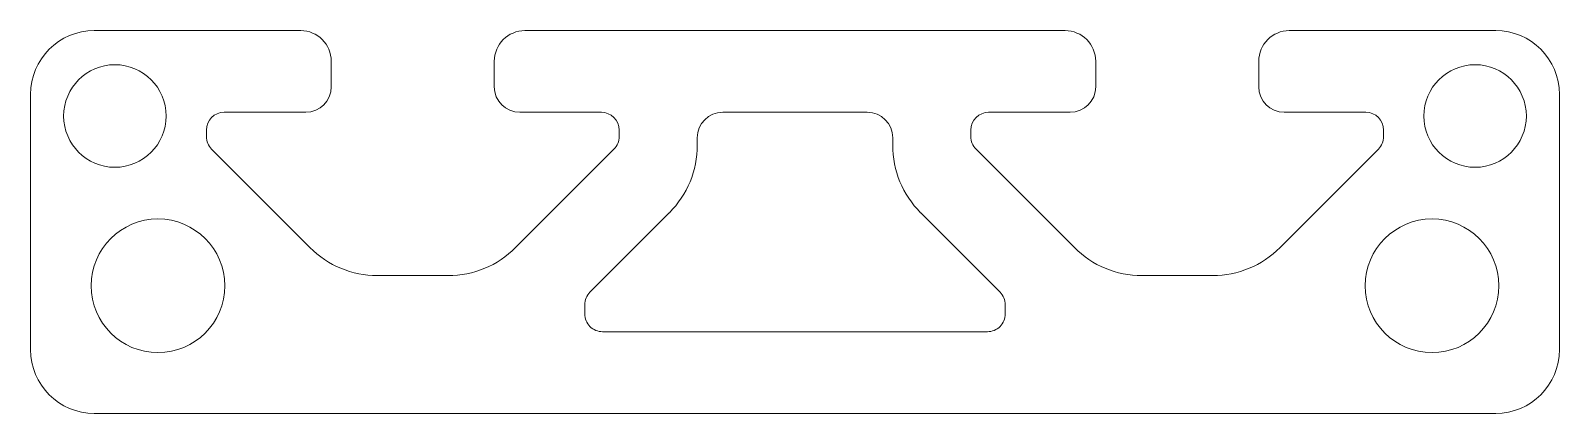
# Model space of a CAD drawing. Header units: inches. Extents: x -1.5 to 1.5, y -0.38 to 0.38.
import ezdxf

# ---------------------------------------------------------------- set-up
doc = ezdxf.new("R2010")
doc.units = ezdxf.units.IN
doc.header["$MEASUREMENT"] = 0

msp = doc.modelspace()

# ---------------------------------------------------------------- linework, layer by layer
at = {"color": 7, "linetype": 'Continuous', "lineweight": 15}
for p, q in [((-0.97, 0.375), (-1.375, 0.375)), ((0.53, 0.375), (-0.53, 0.375)), ((1.375, 0.375), (0.97, 0.375)), ((-0.91, 0.265), (-0.91, 0.315)), ((-0.59, 0.315), (-0.59, 0.265)), ((0.59, 0.265), (0.59, 0.315)), ((0.91, 0.315), (0.91, 0.265)), ((-1.5, 0.25), (-1.5, -0.25)), ((1.5, -0.25), (1.5, 0.25)), ((-1.12, 0.215), (-0.96, 0.215)), ((-0.54, 0.215), (-0.38, 0.215)), ((0.1418, 0.215), (-0.1418, 0.215)), ((0.38, 0.215), (0.54, 0.215)), ((0.96, 0.215), (1.12, 0.215)), ((-1.155, 0.1675), (-1.155, 0.18)), ((-0.345, 0.18), (-0.345, 0.1675)), ((0.345, 0.1675), (0.345, 0.18)), ((1.155, 0.18), (1.155, 0.1675)), ((-0.1918, 0.165), (-0.1918, 0.1505)), ((0.1918, 0.1505), (0.1918, 0.165)), ((-0.9517, -0.0502), (-1.1447, 0.1428)), ((-0.3553, 0.1428), (-0.5483, -0.0502)), ((0.5483, -0.0502), (0.3553, 0.1428)), ((1.1447, 0.1428), (0.9517, -0.0502)), ((-0.2466, 0.0182), (-0.4023, -0.1374)), ((0.4023, -0.1374), (0.2466, 0.0182)), ((-0.6805, -0.105), (-0.8195, -0.105)), ((0.8195, -0.105), (0.6805, -0.105)), ((-0.4126, -0.1622), (-0.4126, -0.18)), ((0.4126, -0.18), (0.4126, -0.1622)), ((-0.3776, -0.215), (0.3776, -0.215)), ((-1.375, -0.375), (1.375, -0.375))]:
    msp.add_line(p, q, dxfattribs=at)
for centre, radius in [((-1.3346, 0.2077), 0.1005), ((1.3346, 0.2077), 0.1005), ((-1.25, -0.125), 0.131), ((1.25, -0.125), 0.131)]:
    msp.add_circle(centre, radius, dxfattribs=at)
for centre, radius, start, end in [((-1.375, 0.25), 0.125, 90, 180), ((-0.97, 0.315), 0.06, 0, 90), ((-0.53, 0.315), 0.06, 90, 180), ((0.53, 0.315), 0.06, 0, 90), ((0.97, 0.315), 0.06, 90, 180), ((1.375, 0.25), 0.125, 0, 90), ((-0.96, 0.265), 0.05, 270, 0), ((-0.54, 0.265), 0.05, 180, 270), ((0.54, 0.265), 0.05, 270, 0), ((0.96, 0.265), 0.05, 180, 270), ((-1.12, 0.18), 0.035, 90, 180), ((-0.38, 0.18), 0.035, 0, 90), ((-0.1418, 0.165), 0.05, 90, 180), ((0.1418, 0.165), 0.05, 0, 90), ((0.38, 0.18), 0.035, 90, 180), ((1.12, 0.18), 0.035, 0, 90), ((-1.12, 0.1675), 0.035, 180, 225), ((-0.38, 0.1675), 0.035, 315, 0), ((-0.3788, 0.1505), 0.187, 315, 0), ((0.3788, 0.1505), 0.187, 180, 225), ((0.38, 0.1675), 0.035, 180, 225), ((1.12, 0.1675), 0.035, 315, 0), ((-0.8195, 0.082), 0.187, 225, 270), ((-0.6805, 0.082), 0.187, 270, 315), ((0.6805, 0.082), 0.187, 225, 270), ((0.8195, 0.082), 0.187, 270, 315), ((-0.3776, -0.1622), 0.035, 135, 179.9983), ((0.3776, -0.1622), 0.035, 0.0017, 45), ((-0.3776, -0.18), 0.035, 179.9983, 270), ((0.3776, -0.18), 0.035, 270, 0.0017), ((-1.375, -0.25), 0.125, 180, 270), ((1.375, -0.25), 0.125, 270, 0)]:
    msp.add_arc(centre, radius, start, end, dxfattribs=at)

doc.saveas('drawing.dxf')
